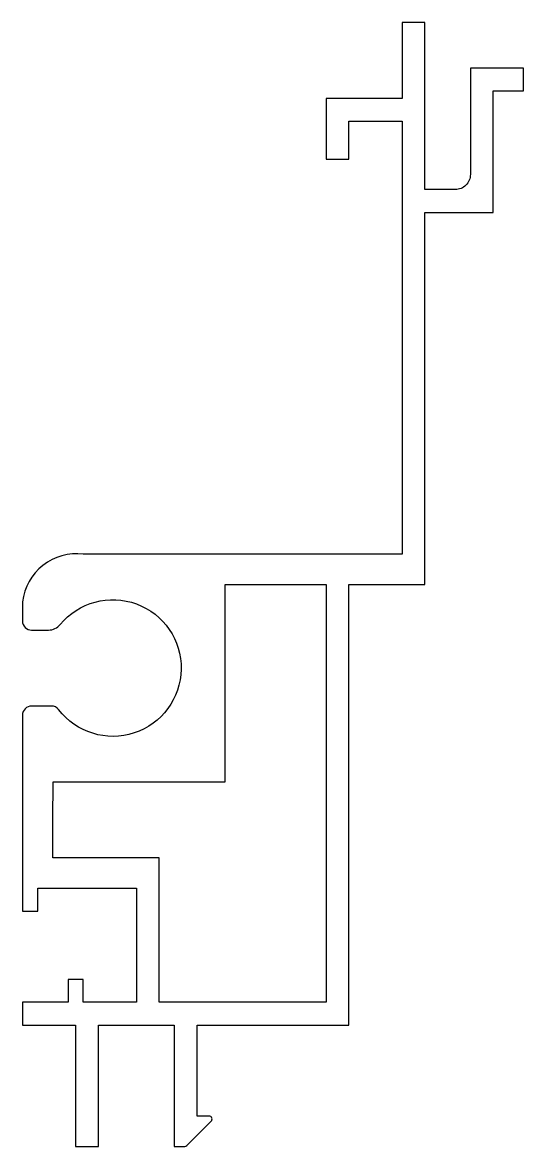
# Model space of a CAD drawing. Extents: x 26.2 to 59.2, y 129.6 to 203.6.
import ezdxf

# ---------------------------------------------------------------- set-up
doc = ezdxf.new("R2010")
doc.units = 0
doc.layers.get('0').update_dxf_attribs({"linetype": 'CONTINUOUS'})

msp = doc.modelspace()

# ---------------------------------------------------------------- linework, layer by layer
at = {"color": 7, "linetype": 'CONTINUOUS'}
msp.add_lwpolyline([(29.218, 140.577), (29.218, 139.077), (26.218, 139.077), (26.218, 137.577), (29.718, 137.577), (29.718, 129.577), (31.218, 129.577), (31.218, 137.577), (36.218, 137.577), (36.218, 129.577), (36.903, 129.577, 0.198912), (37.045, 129.636), (38.645, 131.236, 0.668179), (38.503, 131.577), (37.718, 131.577), (37.718, 137.577), (40.218, 137.577), (41.718, 137.577), (46.218, 137.577), (47.718, 137.577), (47.718, 166.577), (52.718, 166.577), (52.718, 191.077), (54.718, 191.077), (57.218, 191.077), (57.218, 199.077), (59.218, 199.077), (59.218, 200.577), (55.718, 200.577), (55.718, 193.577, -0.414214), (54.718, 192.577), (52.718, 192.577), (52.718, 203.577), (51.218, 203.577), (51.218, 198.577), (46.218, 198.577), (46.218, 194.577), (47.718, 194.577), (47.718, 197.077), (51.218, 197.077), (51.218, 168.577), (39.57, 168.577), (30.216, 168.577, 0.414214), (26.217, 165.437), (26.217, 164.176, 0.414214), (26.817, 163.577), (27.927, 163.577, 0.223888), (28.698, 163.94, -2.865371), (28.597, 158.342, 0.233472), (28.121, 158.577), (26.818, 158.577, 0.414214), (26.218, 157.976), (26.218, 154.484), (26.219, 153.576), (26.218, 153.077), (26.218, 151.069), (26.218, 148.577), (26.218, 145.077), (27.218, 145.077), (27.218, 146.577), (33.718, 146.577), (33.718, 139.077), (30.218, 139.077), (30.218, 140.577)], format="xyb", close=True, dxfattribs=at)
msp.add_lwpolyline([(35.218, 148.577), (33.718, 148.577), (28.218, 148.577), (28.224, 151.069), (28.23, 153.577), (36.571, 153.578), (39.571, 153.578), (39.57, 166.577), (46.218, 166.577), (46.218, 139.077), (41.718, 139.077), (35.218, 139.077)], close=True, dxfattribs=at)

doc.saveas('drawing.dxf')
